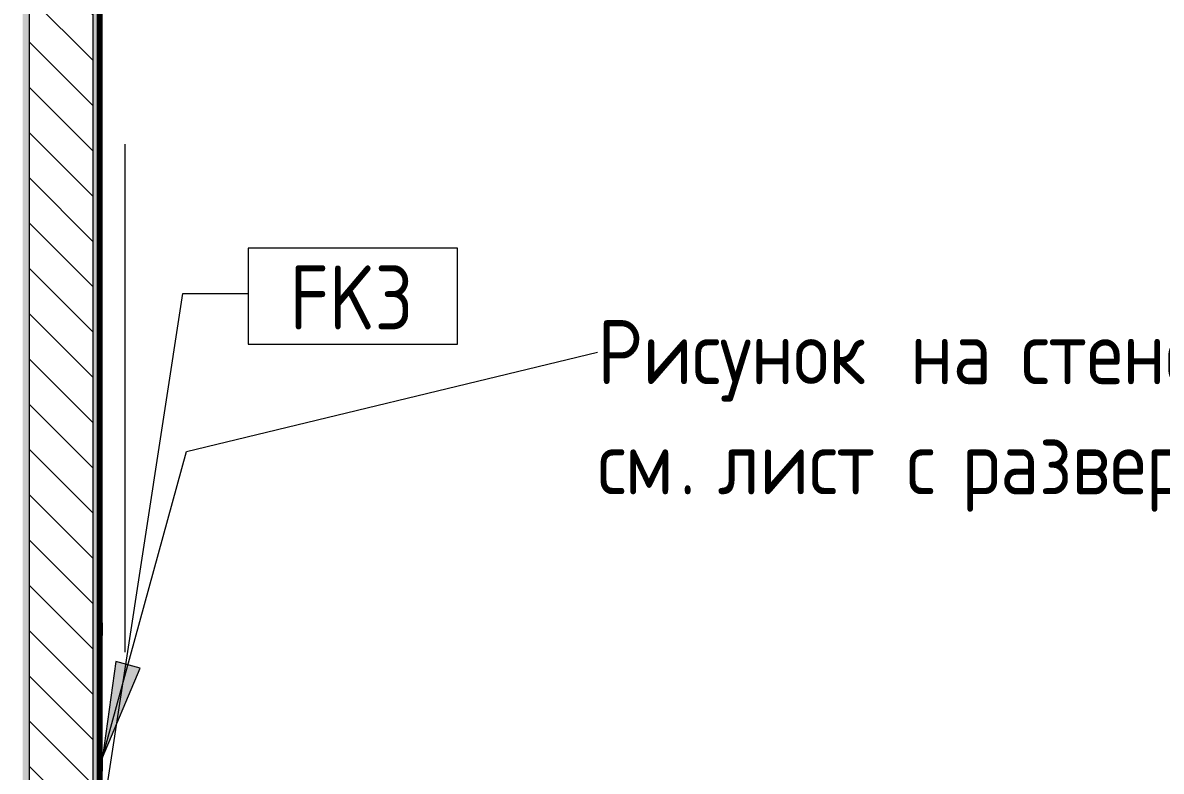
# Model space of a CAD drawing. Header units: millimetres. Extents: x -5426 to 189269, y -8553 to 29000.
# Drawn here: x 29291 to 32844, y 1079 to 3417 of the extents above; entities that cross this region are included whole.
import ezdxf

# ---------------------------------------------------------------- set-up
doc = ezdxf.new("R2010")
doc.units = ezdxf.units.MM
doc.linetypes.add('Осевая', pattern=[3175, 635, -476.25, 1587.5, -476.25])
for name, color, linetype, lineweight in [('A-WALL', 7, 'Continuous', 9), ('A-WALL-IDEN', 7, 'Continuous', 9), ('I-WALL', 7, 'Continuous', 9), ('Оси-2', 7, 'Осевая', 9)]:
    doc.layers.add(name, color=color, linetype=linetype, lineweight=lineweight)
for name, color, linetype, lineweight, true_color in [('A-WALL-3', 7, 'Continuous', 9, 0xff80c0), ('G-ANNO-TEXT-1', 7, 'Continuous', 9, 0x3c3c3c), ('I-WALL-15', 7, 'Continuous', 80, 0xe1dc04), ('I-WALL-16', 7, 'Continuous', 50, 0xe1dc04), ('I-WALL-3', 7, 'Continuous', 9, 0xc0c0c0), ('I-WALL-6', 7, 'Continuous', 80, 0xff80c0)]:
    doc.layers.add(name, color=color, linetype=linetype, lineweight=lineweight, true_color=true_color)
doc.styles.add('GOST Common_1', font='GOST_Common.ttf', dxfattribs={"width": 0.9, "height": 200})
pattern_1 = [(0, (0, 0), (121.92, 30.48), [10.058, -81.382, 10.058, -81.382, -487.68]), (0, (0, 0), (121.92, 30.48), [-182.88, 10.058, -172.822, 10.058, -81.382, -213.36]), (0, (0, 0), (121.92, 30.48), [-457.2, 10.058, -50.902, 10.058, -142.342]), (120, (45.72, 15.24), (-87.356454, 90.345817), [10.058, -81.382, 10.058, -81.382, -487.68]), (120, (45.72, 15.24), (-87.356454, 90.345817), [-182.88, 10.058, -172.822, 10.058, -81.382, -213.36]), (120, (45.72, 15.24), (-87.356454, 90.345817), [-457.2, 10.058, -50.902, 10.058, -142.342]), (240, (60.96, 76.2), (-34.563546, -120.825817), [10.058, -81.382, 10.058, -81.382, -487.68]), (240, (60.96, 76.2), (-34.563546, -120.825817), [-182.88, 10.058, -172.822, 10.058, -81.382, -213.36]), (240, (60.96, 76.2), (-34.563546, -120.825817), [-457.2, 10.058, -50.902, 10.058, -142.342])]

# ---------------------------------------------------------------- blocks, each defined once
blk = doc.blocks.new('М_стена_0001 - Типоразмер_без рамки-25382661-План отделки стен 3 этажа в осях 1-12')
at = {"layer": 'A-WALL-IDEN'}
for p, q in [((3.258, 1.523), (-3.273, 1.523)), ((-3.273, 1.523), (-3.273, -1.477)), ((3.258, -1.477), (3.258, 1.523)), ((-3.273, -1.477), (3.258, -1.477))]:
    blk.add_line(p, q, dxfattribs=at)

msp = doc.modelspace()

# ---------------------------------------------------------------- hatches: boundary and pattern name
at = {"layer": 'G-ANNO-TEXT-1'}
msp.add_hatch(color=256, dxfattribs=at).paths.add_polyline_path([(29539.7, 1122.1), (29657.1, 1400.9), (29580.9, 1421.8)])
at = {"layer": 'I-WALL'}
h = msp.add_hatch(dxfattribs=at)
h.set_pattern_fill('FP_10', color=256, style=0, pattern_type=2)
h.set_pattern_definition([(135, (0, 0), (-70.71068, -70.71068), [])])
h.paths.add_polyline_path([(29310.7, 500), (29510.7, 500), (29510.7, 7300), (29310.7, 7300), (29310.7, 520)])
h = msp.add_hatch(dxfattribs=at)
h.set_pattern_fill('FP_36', color=256, style=0, pattern_type=2)
h.set_pattern_definition(pattern_1)
h.paths.add_polyline_path([(29530.7, 500), (29530.7, 7200), (29510.7, 7200), (29510.7, 500), (29517.4, 500)])
h = msp.add_hatch(dxfattribs=at)
h.set_pattern_fill('FP_36', color=256, style=0, pattern_type=2)
h.set_pattern_definition(pattern_1)
h.paths.add_polyline_path([(29290.7, 520), (29310.7, 520), (29310.7, 6820), (29290.7, 6820), (29290.7, 521)])

# ---------------------------------------------------------------- linework, layer by layer
at = {"layer": 'A-WALL'}
msp.add_line((29310.7, 6900), (29310.7, 500), dxfattribs=at)
at = {"layer": 'A-WALL-3'}
msp.add_line((29530.7, 7199), (29530.7, 520), dxfattribs=at)
at = {"layer": 'A-WALL-IDEN'}
for p, q in [((29545.4, 975.5), (29790.8, 2571.5)), ((29790.8, 2571.5), (29994.4, 2571.5))]:
    msp.add_line(p, q, dxfattribs=at)
at = {"layer": 'G-ANNO-TEXT-1'}
for p, q in [((29802, 2078.1), (31084.9, 2388.3)), ((29539.7, 1122.1), (29802, 2078.1)), ((29580.9, 1421.8), (29539.7, 1122.1)), ((29657.1, 1400.9), (29580.9, 1421.8)), ((29539.7, 1122.1), (29657.1, 1400.9))]:
    msp.add_line(p, q, dxfattribs=at)
at = {"layer": 'I-WALL-15'}
for p, q in [((29532.7, 1543.4), (29531.7, 1543.4)), ((29532.7, 1503.4), (29532.7, 1543.4)), ((29531.7, 1503.4), (29532.7, 1503.4)), ((29532.7, 1120.4), (29531.7, 1120.4)), ((29532.7, 1079.3), (29532.7, 1120.4)), ((29531.7, 1079.3), (29532.7, 1079.3))]:
    msp.add_line(p, q, dxfattribs=at)
at = {"layer": 'I-WALL-16'}
msp.add_line((29532.7, 1503.4), (29532.7, 1120.4), dxfattribs=at)
at = {"layer": 'I-WALL-3'}
msp.add_line((29510.7, 500), (29510.7, 7200), dxfattribs=at)
at = {"layer": 'I-WALL-6'}
msp.add_line((29531.7, 521), (29531.7, 7199), dxfattribs=at)
at = {"layer": 'Оси-2'}
msp.add_line((29610, 339.8), (29610, 24898.1), dxfattribs=at)

# ---------------------------------------------------------------- block references
at = {"layer": 'A-WALL-IDEN', "xscale": 99.99999999999993, "yscale": 99.99999999999993, "zscale": 99.99999999999993}
msp.add_blockref('М_стена_0001 - Типоразмер_без рамки-25382661-План отделки стен 3 этажа в осях 1-12', (30321.8, 2561), dxfattribs=at)

# ---------------------------------------------------------------- texts
at = {"layer": 'A-WALL-IDEN', "insert": (30124, 2659.1), "char_height": 200, "width": 490.633, "attachment_point": 1, "style": 'GOST Common_1'}
msp.add_mtext('FK3', dxfattribs=at)
at = {"layer": 'G-ANNO-TEXT-1', "char_height": 200, "attachment_point": 1, "style": 'GOST Common_1'}
for s, insert, width in [('Рисунок', (31084.9, 2488.3), 1103.924), ('\\fGOST Common|b0|i0|c204|p34|;\\W.9; ', (31995.8, 2488.3), 79.367), ('\\fGOST Common|b0|i0|c204|p34|;\\W.9; ', (32341.1, 2488.3), 79.367), ('на', (32061.3, 2488.3), 339.114), ('стене', (32406.5, 2488.3), 800.886), ('\\fGOST Common|b0|i0|c204|p34|;\\W.9; ', (31983.9, 2144.3), 79.367), ('\\fGOST Common|b0|i0|c204|p34|;\\W.9; ', (32156.5, 2144.3), 79.367), ('разверткой', (32222, 2144.3), 1630.632), ('см', (31084.9, 2144.3), 310.253), ('лист', (31460, 2144.3), 634.937), ('\\fGOST Common|b0|i0|c204|p34|;\\W.9;с', (32049.3, 2144.3), 129.873), ('. ', (31340.9, 2144.3), 144.304)]:
    msp.add_mtext(s, dxfattribs=dict(at, insert=insert, width=width))

doc.saveas('drawing.dxf')
